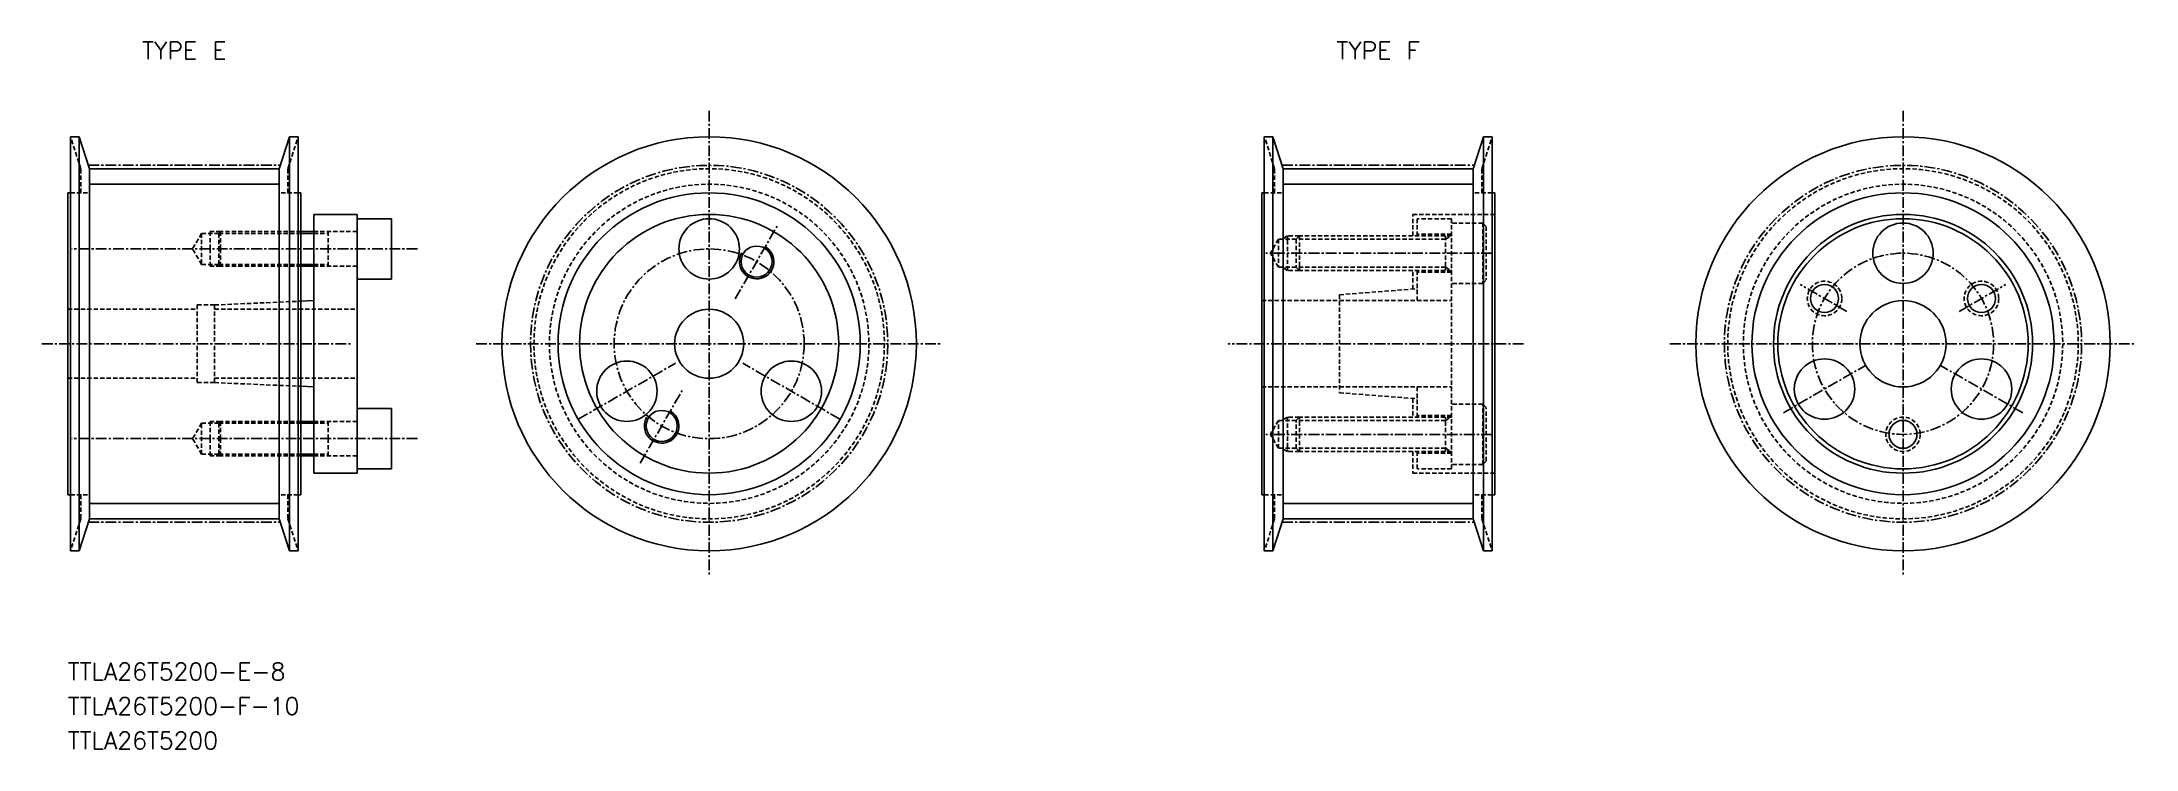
# Model space of a CAD drawing. Extents: x 4272 to 4514, y 21846 to 21928.
import ezdxf
from ezdxf.enums import TextEntityAlignment as Align

# ---------------------------------------------------------------- set-up
doc = ezdxf.new("R2010")
doc.units = 0
doc.linetypes.add('CENTER', pattern=[2, 1.25, -0.25, 0.25, -0.25])
doc.linetypes.add('DASHED', pattern=[0.75, 0.5, -0.25])
doc.layers.get('0').update_dxf_attribs({"linetype": 'CONTINUOUS'})
doc.layers.add('CENTER', color=1, linetype='CENTER')
doc.styles.add('MISUMI', font='txt.shx')

msp = doc.modelspace()

# ---------------------------------------------------------------- linework, layer by layer
at = {"color": 1, "linetype": 'CENTER'}
for p, q in [((4348.92, 21919.77), (4348.92, 21865.77)), ((4487.2, 21919.77), (4487.2, 21865.77)), ((4277, 21913.46), (4299.26, 21913.46)), ((4415.29, 21913.46), (4437.54, 21913.46)), ((4271.63, 21892.77), (4307.63, 21892.77)), ((4321.92, 21892.77), (4375.92, 21892.77)), ((4460.2, 21892.77), (4514.2, 21892.77)), ((4277, 21872.08), (4299.26, 21872.08)), ((4415.29, 21872.08), (4437.54, 21872.08))]:
    msp.add_line(p, q, dxfattribs=at)
at = {"color": 7, "linetype": 'CONTINUOUS'}
for p, q in [((4274.93, 21916.77), (4274.93, 21892.77)), ((4275.93, 21916.77), (4274.93, 21916.77)), ((4275.93, 21916.77), (4275.93, 21892.77)), ((4277.13, 21913.07), (4275.93, 21916.77)), ((4299.13, 21913.07), (4300.33, 21916.77)), ((4300.33, 21916.77), (4300.33, 21892.77)), ((4300.33, 21916.77), (4301.33, 21916.77)), ((4301.33, 21916.77), (4301.33, 21892.77)), ((4413.22, 21916.77), (4413.22, 21892.77)), ((4414.22, 21916.77), (4413.22, 21916.77)), ((4414.22, 21916.77), (4414.22, 21892.77)), ((4415.42, 21913.07), (4414.22, 21916.77)), ((4437.42, 21913.07), (4438.62, 21916.77)), ((4438.62, 21916.77), (4438.62, 21892.77)), ((4438.62, 21916.77), (4439.62, 21916.77)), ((4439.62, 21916.77), (4439.62, 21892.77)), ((4277.13, 21913.07), (4299.13, 21913.07)), ((4277.13, 21910.27), (4277.13, 21913.07)), ((4299.13, 21910.27), (4299.13, 21913.07)), ((4415.42, 21913.07), (4437.42, 21913.07)), ((4415.42, 21910.27), (4415.42, 21913.07)), ((4437.42, 21910.27), (4437.42, 21913.07)), ((4274.63, 21892.77), (4274.63, 21910.27)), ((4274.63, 21910.27), (4274.93, 21910.27)), ((4277.13, 21910.27), (4277.13, 21892.77)), ((4299.13, 21910.27), (4299.13, 21892.77)), ((4301.63, 21910.27), (4301.33, 21910.27)), ((4301.63, 21892.77), (4301.63, 21910.27)), ((4412.92, 21892.77), (4412.92, 21910.27)), ((4412.92, 21910.27), (4413.22, 21910.27)), ((4415.42, 21910.27), (4415.42, 21892.77)), ((4437.42, 21910.27), (4437.42, 21892.77)), ((4439.92, 21910.27), (4439.62, 21910.27)), ((4439.92, 21892.77), (4439.92, 21910.27)), ((4303.13, 21907.77), (4308.13, 21907.77)), ((4303.13, 21907.77), (4303.13, 21905.77)), ((4308.13, 21907.77), (4308.13, 21907.27)), ((4308.13, 21907.27), (4308.13, 21900.27)), ((4308.13, 21907.27), (4312.13, 21907.27)), ((4312.13, 21907.27), (4312.13, 21903.77)), ((4303.13, 21905.77), (4301.63, 21905.77)), ((4303.13, 21905.77), (4303.13, 21901.77)), ((4303.13, 21901.77), (4301.63, 21901.77)), ((4303.13, 21901.77), (4303.13, 21897.77)), ((4312.13, 21900.27), (4312.13, 21903.77)), ((4308.13, 21900.27), (4308.13, 21892.77)), ((4308.13, 21900.27), (4312.13, 21900.27)), ((4303.13, 21897.77), (4301.63, 21897.71)), ((4303.13, 21897.77), (4303.13, 21892.77)), ((4274.63, 21892.77), (4274.63, 21875.27)), ((4274.93, 21868.77), (4274.93, 21892.77)), ((4275.93, 21868.77), (4275.93, 21892.77)), ((4277.13, 21875.27), (4277.13, 21892.77)), ((4299.13, 21875.27), (4299.13, 21892.77)), ((4300.33, 21868.77), (4300.33, 21892.77)), ((4301.33, 21868.77), (4301.33, 21892.77)), ((4301.63, 21892.77), (4301.63, 21875.27)), ((4303.13, 21887.77), (4303.13, 21892.77)), ((4308.13, 21885.27), (4308.13, 21892.77)), ((4412.92, 21892.77), (4412.92, 21875.27)), ((4413.22, 21868.77), (4413.22, 21892.77)), ((4414.22, 21868.77), (4414.22, 21892.77)), ((4415.42, 21875.27), (4415.42, 21892.77)), ((4437.42, 21875.27), (4437.42, 21892.77)), ((4438.62, 21868.77), (4438.62, 21892.77)), ((4439.62, 21868.77), (4439.62, 21892.77)), ((4439.92, 21892.77), (4439.92, 21875.27)), ((4303.13, 21887.77), (4301.63, 21887.84)), ((4303.13, 21883.77), (4303.13, 21887.77)), ((4308.13, 21878.27), (4308.13, 21885.27)), ((4308.13, 21885.27), (4312.13, 21885.27)), ((4312.13, 21885.27), (4312.13, 21881.77)), ((4303.13, 21883.77), (4301.63, 21883.77)), ((4303.13, 21879.77), (4303.13, 21883.77)), ((4312.13, 21878.27), (4312.13, 21881.77)), ((4303.13, 21879.77), (4301.63, 21879.77)), ((4303.13, 21877.77), (4303.13, 21879.77)), ((4303.13, 21877.77), (4308.13, 21877.77)), ((4308.13, 21878.27), (4312.13, 21878.27)), ((4308.13, 21877.77), (4308.13, 21878.27)), ((4274.63, 21875.27), (4274.93, 21875.27)), ((4277.13, 21875.27), (4277.13, 21872.47)), ((4299.13, 21875.27), (4299.13, 21872.47)), ((4301.63, 21875.27), (4301.33, 21875.27)), ((4412.92, 21875.27), (4413.22, 21875.27)), ((4415.42, 21875.27), (4415.42, 21872.47)), ((4437.42, 21875.27), (4437.42, 21872.47)), ((4439.92, 21875.27), (4439.62, 21875.27)), ((4277.13, 21872.47), (4275.93, 21868.77)), ((4277.13, 21872.47), (4299.13, 21872.47)), ((4299.13, 21872.47), (4300.33, 21868.77)), ((4415.42, 21872.47), (4414.22, 21868.77)), ((4415.42, 21872.47), (4437.42, 21872.47)), ((4437.42, 21872.47), (4438.62, 21868.77)), ((4275.93, 21868.77), (4274.93, 21868.77)), ((4300.33, 21868.77), (4301.33, 21868.77)), ((4414.22, 21868.77), (4413.22, 21868.77)), ((4438.62, 21868.77), (4439.62, 21868.77))]:
    msp.add_line(p, q, dxfattribs=at)
at = {"color": 3, "linetype": 'DASHED'}
for p, q in [((4276.13, 21913.07), (4274.93, 21916.77)), ((4300.13, 21913.07), (4301.33, 21916.77)), ((4414.42, 21913.07), (4413.22, 21916.77)), ((4438.42, 21913.07), (4439.62, 21916.77)), ((4276.13, 21910.27), (4276.13, 21913.07)), ((4300.13, 21910.27), (4300.13, 21913.07)), ((4414.42, 21910.27), (4414.42, 21913.07)), ((4438.42, 21910.27), (4438.42, 21913.07)), ((4274.93, 21910.27), (4277.13, 21910.27)), ((4301.33, 21910.27), (4299.13, 21910.27)), ((4413.22, 21910.27), (4415.42, 21910.27)), ((4439.62, 21910.27), (4437.42, 21910.27)), ((4430.41, 21907.77), (4439.92, 21907.77)), ((4430.41, 21905.27), (4430.41, 21907.77)), ((4434.92, 21907.27), (4430.92, 21907.27)), ((4430.92, 21907.27), (4430.92, 21905.27)), ((4434.92, 21907.27), (4434.92, 21878.27)), ((4438.52, 21906.77), (4434.92, 21906.77)), ((4438.52, 21906.77), (4438.52, 21899.77)), ((4438.52, 21906.77), (4438.92, 21906.37)), ((4290.13, 21905.57), (4289.09, 21903.77)), ((4292.13, 21905.57), (4290.13, 21905.57)), ((4290.13, 21905.57), (4290.13, 21901.97)), ((4292.33, 21905.77), (4291.13, 21905.77)), ((4291.13, 21905.77), (4291.13, 21903.77)), ((4292.33, 21905.77), (4292.13, 21905.57)), ((4292.13, 21905.57), (4301.63, 21905.57)), ((4292.13, 21905.57), (4292.13, 21903.77)), ((4301.63, 21905.77), (4292.33, 21905.77)), ((4292.33, 21905.77), (4292.33, 21903.77)), ((4308.13, 21905.77), (4303.13, 21905.77)), ((4303.13, 21905.57), (4304.8, 21905.57)), ((4304.8, 21905.77), (4304.8, 21903.77)), ((4414.85, 21904.89), (4413.92, 21903.27)), ((4414.85, 21904.89), (4414.85, 21901.65)), ((4416.92, 21904.89), (4414.85, 21904.89)), ((4415.92, 21905.27), (4415.26, 21904.89)), ((4415.92, 21901.27), (4415.92, 21905.27)), ((4417.29, 21905.27), (4415.92, 21905.27)), ((4416.92, 21904.89), (4417.29, 21905.27)), ((4434.22, 21904.89), (4416.92, 21904.89)), ((4416.92, 21904.89), (4416.92, 21901.65)), ((4434.92, 21905.27), (4417.29, 21905.27)), ((4417.29, 21905.27), (4417.29, 21901.27)), ((4434.92, 21905.47), (4430.92, 21905.47)), ((4434.22, 21905.27), (4434.22, 21901.27)), ((4434.22, 21904.89), (4434.87, 21905.27)), ((4438.92, 21906.37), (4438.92, 21900.17)), ((4290.13, 21901.97), (4289.09, 21903.77)), ((4292.13, 21901.97), (4290.13, 21901.97)), ((4291.13, 21901.77), (4291.13, 21903.77)), ((4292.33, 21901.77), (4291.13, 21901.77)), ((4292.13, 21901.97), (4292.13, 21903.77)), ((4292.13, 21901.97), (4301.63, 21901.97)), ((4292.33, 21901.77), (4292.13, 21901.97)), ((4292.33, 21901.77), (4292.33, 21903.77)), ((4301.63, 21901.77), (4292.33, 21901.77)), ((4303.13, 21901.97), (4304.8, 21901.97)), ((4308.13, 21901.77), (4303.13, 21901.77)), ((4304.8, 21901.77), (4304.8, 21903.77)), ((4414.85, 21901.65), (4413.92, 21903.27)), ((4416.92, 21901.65), (4414.85, 21901.65)), ((4415.92, 21901.27), (4415.26, 21901.65)), ((4434.22, 21901.65), (4416.92, 21901.65)), ((4417.29, 21901.27), (4416.92, 21901.65)), ((4434.22, 21901.65), (4434.87, 21901.27)), ((4417.29, 21901.27), (4415.92, 21901.27)), ((4434.92, 21901.27), (4417.29, 21901.27)), ((4430.41, 21899.11), (4430.41, 21901.27)), ((4430.92, 21901.27), (4430.92, 21897.77)), ((4434.92, 21901.07), (4430.92, 21901.07)), ((4438.52, 21899.77), (4434.92, 21899.77)), ((4438.52, 21899.77), (4438.92, 21900.17)), ((4289.63, 21897.27), (4291.63, 21897.27)), ((4289.63, 21897.27), (4289.63, 21892.77)), ((4291.63, 21897.27), (4301.63, 21897.71)), ((4291.63, 21897.27), (4291.63, 21892.77)), ((4412.92, 21897.77), (4434.92, 21897.77)), ((4421.92, 21898.46), (4430.92, 21899.15)), ((4421.92, 21898.46), (4421.92, 21887.09)), ((4274.63, 21896.77), (4289.63, 21896.77)), ((4291.63, 21896.77), (4308.13, 21896.77)), ((4289.63, 21888.27), (4289.63, 21892.77)), ((4291.63, 21888.27), (4291.63, 21892.77)), ((4274.63, 21888.77), (4289.63, 21888.77)), ((4289.63, 21888.27), (4291.63, 21888.27)), ((4291.63, 21888.77), (4308.13, 21888.77)), ((4291.63, 21888.27), (4301.63, 21887.84)), ((4412.92, 21887.77), (4434.92, 21887.77)), ((4430.92, 21884.27), (4430.92, 21887.77)), ((4421.92, 21887.09), (4430.92, 21886.4)), ((4430.41, 21886.44), (4430.41, 21884.27)), ((4438.52, 21885.77), (4434.92, 21885.77)), ((4438.52, 21878.77), (4438.52, 21885.77)), ((4438.52, 21885.77), (4438.92, 21885.37)), ((4438.92, 21879.17), (4438.92, 21885.37)), ((4290.13, 21883.57), (4289.09, 21881.77)), ((4292.13, 21883.57), (4290.13, 21883.57)), ((4290.13, 21879.97), (4290.13, 21883.57)), ((4292.33, 21883.77), (4291.13, 21883.77)), ((4291.13, 21883.77), (4291.13, 21881.77)), ((4292.33, 21883.77), (4292.13, 21883.57)), ((4292.13, 21883.57), (4301.63, 21883.57)), ((4292.13, 21883.57), (4292.13, 21881.77)), ((4301.63, 21883.77), (4292.33, 21883.77)), ((4292.33, 21883.77), (4292.33, 21881.77)), ((4308.13, 21883.77), (4303.13, 21883.77)), ((4303.13, 21883.57), (4304.8, 21883.57)), ((4304.8, 21883.77), (4304.8, 21881.77)), ((4414.85, 21883.89), (4413.92, 21882.27)), ((4414.85, 21880.65), (4413.92, 21882.27)), ((4414.85, 21880.65), (4414.85, 21883.89)), ((4416.92, 21883.89), (4414.85, 21883.89)), ((4415.92, 21884.27), (4415.26, 21883.89)), ((4415.92, 21884.27), (4415.92, 21880.27)), ((4417.29, 21884.27), (4415.92, 21884.27)), ((4417.29, 21884.27), (4416.92, 21883.89)), ((4434.22, 21883.89), (4416.92, 21883.89)), ((4416.92, 21880.65), (4416.92, 21883.89)), ((4434.92, 21884.27), (4417.29, 21884.27)), ((4417.29, 21880.27), (4417.29, 21884.27)), ((4434.92, 21884.47), (4430.92, 21884.47)), ((4434.22, 21880.27), (4434.22, 21884.27)), ((4434.22, 21883.89), (4434.87, 21884.27)), ((4290.13, 21879.97), (4289.09, 21881.77)), ((4292.13, 21879.97), (4290.13, 21879.97)), ((4291.13, 21879.77), (4291.13, 21881.77)), ((4292.13, 21879.97), (4292.13, 21881.77)), ((4292.13, 21879.97), (4301.63, 21879.97)), ((4292.33, 21879.77), (4292.13, 21879.97)), ((4292.33, 21879.77), (4292.33, 21881.77)), ((4303.13, 21879.97), (4304.8, 21879.97)), ((4304.8, 21879.77), (4304.8, 21881.77)), ((4416.92, 21880.65), (4414.85, 21880.65)), ((4415.92, 21880.27), (4415.26, 21880.65)), ((4417.29, 21880.27), (4415.92, 21880.27)), ((4434.22, 21880.65), (4416.92, 21880.65)), ((4416.92, 21880.65), (4417.29, 21880.27)), ((4434.92, 21880.27), (4417.29, 21880.27)), ((4430.41, 21880.27), (4430.41, 21877.77)), ((4430.92, 21878.27), (4430.92, 21880.27)), ((4434.92, 21880.07), (4430.92, 21880.07)), ((4434.22, 21880.65), (4434.87, 21880.27)), ((4292.33, 21879.77), (4291.13, 21879.77)), ((4301.63, 21879.77), (4292.33, 21879.77)), ((4308.13, 21879.77), (4303.13, 21879.77)), ((4430.41, 21877.77), (4439.92, 21877.77)), ((4434.92, 21878.27), (4430.92, 21878.27)), ((4438.52, 21878.77), (4434.92, 21878.77)), ((4438.52, 21878.77), (4438.92, 21879.17)), ((4274.93, 21875.27), (4277.13, 21875.27)), ((4276.13, 21875.27), (4276.13, 21872.47)), ((4301.33, 21875.27), (4299.13, 21875.27)), ((4300.13, 21875.27), (4300.13, 21872.47)), ((4413.22, 21875.27), (4415.42, 21875.27)), ((4414.42, 21875.27), (4414.42, 21872.47)), ((4439.62, 21875.27), (4437.42, 21875.27)), ((4438.42, 21875.27), (4438.42, 21872.47)), ((4276.13, 21872.47), (4274.93, 21868.77)), ((4300.13, 21872.47), (4301.33, 21868.77)), ((4414.42, 21872.47), (4413.22, 21868.77)), ((4438.42, 21872.47), (4439.62, 21868.77))]:
    msp.add_line(p, q, dxfattribs=at)
at = {"color": 3, "linetype": 'CONTINUOUS'}
for p, q in [((4277.13, 21911.27), (4299.13, 21911.27)), ((4415.42, 21911.27), (4437.42, 21911.27)), ((4277.13, 21874.27), (4299.13, 21874.27)), ((4415.42, 21874.27), (4437.42, 21874.27))]:
    msp.add_line(p, q, dxfattribs=at)
at = {"color": 3}
for p, q in [((4303.13, 21905.57), (4301.63, 21905.57)), ((4303.13, 21901.97), (4301.63, 21901.97)), ((4303.13, 21883.57), (4301.63, 21883.57)), ((4303.13, 21879.97), (4301.63, 21879.97))]:
    msp.add_line(p, q, dxfattribs=at)
at = {"color": 7, "linetype": 'CONTINUOUS'}
for centre, radius in [((4348.92, 21892.77), 24), ((4487.2, 21892.77), 24), ((4348.92, 21892.77), 17.5), ((4487.2, 21892.77), 17.5), ((4348.92, 21892.77), 15), ((4348.92, 21892.77), 15), ((4348.92, 21892.77), 15), ((4348.92, 21903.77), 3.5), ((4487.2, 21892.77), 15), ((4487.2, 21892.77), 14.5), ((4487.2, 21903.27), 3.5), ((4354.42, 21902.3), 1.8), ((4478.11, 21898.02), 1.62), ((4496.29, 21898.02), 1.62), ((4487.2, 21892.77), 5), ((4348.92, 21892.77), 4), ((4339.39, 21887.27), 3.5), ((4358.44, 21887.27), 3.5), ((4478.11, 21887.52), 3.5), ((4496.29, 21887.52), 3.5), ((4343.42, 21883.25), 1.8), ((4487.2, 21882.27), 1.62)]:
    msp.add_circle(centre, radius, dxfattribs=at)
at = {"color": 1, "linetype": 'CENTER'}
for centre in [(4348.92, 21892.77), (4487.2, 21892.77)]:
    msp.add_circle(centre, 20.69, dxfattribs=at)
at = {"color": 3, "linetype": 'DASHED'}
for centre, radius in [((4348.92, 21892.77), 20.3), ((4487.2, 21892.77), 20.3), ((4348.92, 21892.77), 18.5), ((4487.2, 21892.77), 18.5), ((4478.11, 21898.02), 2), ((4496.29, 21898.02), 2), ((4487.2, 21882.27), 2)]:
    msp.add_circle(centre, radius, dxfattribs=at)
at = {"color": 3, "linetype": 'CONTINUOUS'}
for centre in [(4354.42, 21902.3), (4343.42, 21883.25)]:
    msp.add_arc(centre, 2, 150, 62, dxfattribs=at)
at = {"layer": 'CENTER', "color": 1, "linetype": 'CENTER'}
for p, q in [((4351.92, 21897.97), (4356.92, 21906.63)), ((4315.13, 21903.77), (4275.09, 21903.77)), ((4439.6, 21903.27), (4413.39, 21903.27)), ((4480.71, 21896.52), (4475.29, 21899.65)), ((4493.7, 21896.52), (4499.11, 21899.65)), ((4443.25, 21892.77), (4409.05, 21892.77)), ((4333.76, 21884.02), (4345.02, 21890.52)), ((4364.07, 21884.02), (4352.81, 21890.52)), ((4473.34, 21884.77), (4482.87, 21890.27)), ((4501.06, 21884.77), (4491.53, 21890.27)), ((4340.92, 21878.92), (4345.92, 21887.58)), ((4439.6, 21882.27), (4413.39, 21882.27)), ((4315.13, 21881.77), (4275.09, 21881.77))]:
    msp.add_line(p, q, dxfattribs=at)
for centre, radius in [((4348.92, 21892.77), 11), ((4487.2, 21892.77), 10.5)]:
    msp.add_circle(centre, radius, dxfattribs=at)

# ---------------------------------------------------------------- texts
at = {"color": 7, "linetype": 'CONTINUOUS', "style": 'MISUMI'}
for s, p in [('TYPE E', (4288.13, 21926.77)), ('TYPE F', (4426.42, 21926.77))]:
    msp.add_text(s, height=2, dxfattribs=at).set_placement(p, align=Align.MIDDLE_CENTER)
for s, p in [('TTLA26T5200-E-8', (4274.63, 21853.77)), ('TTLA26T5200-F-10', (4274.63, 21849.77)), ('TTLA26T5200', (4274.63, 21845.77))]:
    msp.add_text(s, height=2, dxfattribs=at).set_placement(p)

doc.saveas('drawing.dxf')
